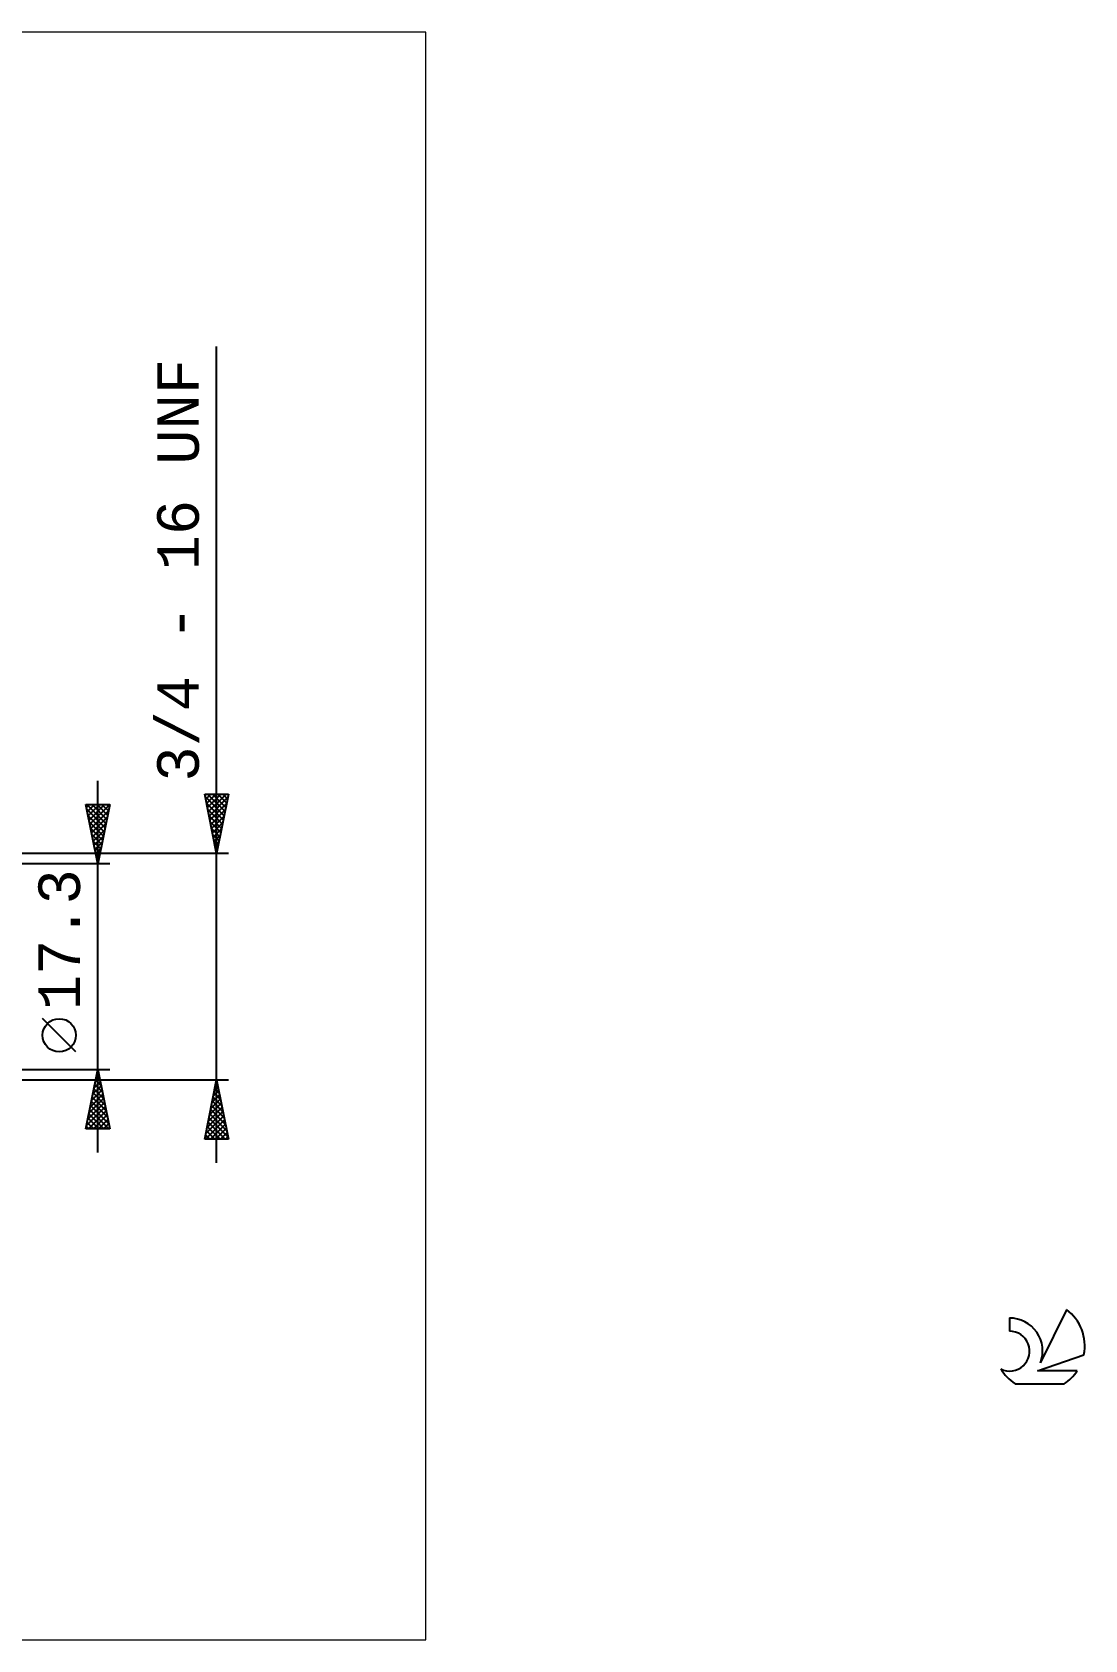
# Model space of a CAD drawing. Header units: millimetres. Extents: x -108 to 139, y -57 to 79.
# Drawn here: x 50.5 to 139.1, y -56.7 to 78.7 of the extents above; entities that cross this region are included whole.
import ezdxf
from ezdxf.enums import TextEntityAlignment as Align

# ---------------------------------------------------------------- set-up
doc = ezdxf.new("R2010")
doc.units = ezdxf.units.MM
doc.header["$LTSCALE"] = 8
for name, color, linetype in [('2', 7, 'CONTINUOUS'), ('INFTOTAL', 9, 'CONTINUOUS'), ('SK6', 5, 'CONTINUOUS')]:
    doc.layers.add(name, color=color, linetype=linetype)
doc.styles.get("Standard").update_dxf_attribs({"font": 'Monospac821 BT'})

msp = doc.modelspace()

# ---------------------------------------------------------------- linework, layer by layer
at = {"layer": '2', "color": 7, "linetype": 'CONTINUOUS', "lineweight": 25}
for p, q in [((66, -16.53), (66, 52.22)), ((56, -15.65), (56, 15.65)), ((56, 8.65), (55, 13.65)), ((55, 13.65), (57, 13.65)), ((55.05, 13.4), (55.3, 13.65)), ((55.08, 13.65), (56.68, 12.05)), ((55.12, 13.05), (55.72, 13.65)), ((55.19, 12.69), (56.15, 13.65)), ((55.26, 12.34), (56.57, 13.65)), ((55.33, 11.99), (57, 13.65)), ((55.51, 13.65), (56.75, 12.4)), ((55.93, 13.65), (56.82, 12.76)), ((57, 13.65), (56, 8.65)), ((56.35, 13.65), (56.89, 13.11)), ((56.78, 13.65), (56.96, 13.46)), ((66, 9.52), (65, 14.52)), ((65, 14.52), (67, 14.52)), ((65.02, 14.45), (65.09, 14.52)), ((65.05, 14.29), (66.64, 12.7)), ((65.09, 14.1), (65.52, 14.52)), ((65.15, 13.76), (66.56, 12.35)), ((65.16, 13.74), (65.94, 14.52)), ((65.23, 13.39), (66.36, 14.52)), ((65.24, 14.52), (66.71, 13.06)), ((65.3, 13.03), (66.79, 14.52)), ((65.37, 12.68), (66.95, 14.26)), ((65.44, 12.33), (66.84, 13.73)), ((65.66, 14.52), (66.78, 13.41)), ((67, 14.52), (66, 9.52)), ((66.09, 14.52), (66.85, 13.76)), ((66.51, 14.52), (66.92, 14.12)), ((66.93, 14.52), (66.99, 14.47)), ((55.09, 13.22), (56.61, 11.7)), ((55.19, 12.69), (56.54, 11.34)), ((55.4, 11.63), (56.89, 13.12)), ((55.47, 11.28), (56.79, 12.59)), ((65.26, 13.23), (66.49, 11.99)), ((65.37, 12.7), (66.42, 11.64)), ((65.51, 11.97), (66.73, 13.2)), ((65.58, 11.62), (66.63, 12.67)), ((55.3, 12.16), (56.47, 10.99)), ((55.4, 11.63), (56.4, 10.64)), ((55.51, 11.1), (56.33, 10.28)), ((55.55, 10.92), (56.68, 12.06)), ((55.62, 10.57), (56.58, 11.53)), ((55.69, 10.22), (56.47, 11)), ((65.47, 12.17), (66.35, 11.29)), ((65.58, 11.64), (66.28, 10.93)), ((65.65, 11.27), (66.52, 12.14)), ((65.68, 11.11), (66.21, 10.58)), ((65.72, 10.91), (66.42, 11.61)), ((65.79, 10.56), (66.31, 11.08)), ((67, 9.52), (40.03, 9.52)), ((55.62, 10.57), (56.26, 9.93)), ((55.72, 10.04), (56.19, 9.58)), ((55.76, 9.86), (56.36, 10.47)), ((55.83, 9.51), (56.26, 9.94)), ((55.83, 9.51), (56.11, 9.22)), ((65.79, 10.58), (66.14, 10.23)), ((65.86, 10.21), (66.2, 10.55)), ((65.9, 10.05), (66.07, 9.87)), ((65.93, 9.85), (66.1, 10.02)), ((57, 8.65), (44, 8.65)), ((55.9, 9.16), (56.15, 9.41)), ((55.93, 8.98), (56.04, 8.87)), ((55.97, 8.8), (56.05, 8.88)), ((54.15, -7.17), (51.35, -4.37)), ((44, -8.65), (57, -8.65)), ((55, -13.65), (56, -8.65)), ((55.8, -9.66), (56.14, -9.33)), ((55.89, -9.22), (56.17, -9.5)), ((55.9, -9.13), (56.06, -8.97)), ((55.96, -8.86), (56.06, -8.97)), ((56, -8.65), (57, -13.65)), ((40.03, -9.53), (67, -9.53)), ((55.37, -11.79), (56.42, -10.74)), ((55.48, -11.26), (56.35, -10.39)), ((55.59, -10.72), (56.28, -10.03)), ((55.6, -10.63), (56.59, -11.62)), ((55.67, -10.28), (56.49, -11.09)), ((55.69, -10.19), (56.21, -9.68)), ((55.75, -9.92), (56.38, -10.56)), ((55.82, -9.57), (56.28, -10.03)), ((65, -14.53), (66, -9.53)), ((65.62, -11.4), (66.25, -10.78)), ((65.73, -10.87), (66.18, -10.42)), ((65.78, -10.63), (66.33, -11.18)), ((65.84, -10.34), (66.11, -10.07)), ((65.85, -10.27), (66.22, -10.65)), ((65.92, -9.92), (66.12, -10.12)), ((65.94, -9.81), (66.04, -9.72)), ((65.99, -9.56), (66.01, -9.58)), ((66, -9.53), (67, -14.53)), ((55.05, -13.38), (56.63, -11.8)), ((55.16, -12.85), (56.56, -11.45)), ((55.21, -13.65), (56.7, -12.15)), ((55.27, -12.32), (56.49, -11.09)), ((55.32, -12.05), (56.92, -13.65)), ((55.39, -11.69), (56.91, -13.21)), ((55.46, -11.34), (56.81, -12.68)), ((55.53, -10.99), (56.7, -12.15)), ((65.31, -13), (66.46, -11.84)), ((65.41, -12.47), (66.39, -11.49)), ((65.5, -12.04), (66.75, -13.3)), ((65.52, -11.94), (66.32, -11.13)), ((65.57, -11.69), (66.65, -12.77)), ((65.64, -11.33), (66.54, -12.24)), ((65.71, -10.98), (66.44, -11.71)), ((55.04, -13.46), (55.23, -13.65)), ((55.11, -13.11), (55.65, -13.65)), ((55.18, -12.75), (56.08, -13.65)), ((55.25, -12.4), (56.5, -13.65)), ((55.63, -13.65), (56.77, -12.51)), ((56.05, -13.65), (56.84, -12.86)), ((56.48, -13.65), (56.91, -13.22)), ((65.05, -14.53), (66.67, -12.9)), ((65.09, -14.06), (66.6, -12.55)), ((65.2, -13.53), (66.53, -12.19)), ((65.21, -13.45), (66.29, -14.53)), ((65.28, -13.1), (66.71, -14.53)), ((65.36, -12.75), (66.97, -14.36)), ((65.43, -12.39), (66.86, -13.83)), ((65.47, -14.53), (66.75, -13.25)), ((57, -13.65), (55, -13.65)), ((56.9, -13.65), (56.98, -13.57)), ((65, -14.51), (65.01, -14.53)), ((67, -14.53), (65, -14.53)), ((65.07, -14.16), (65.44, -14.53)), ((65.14, -13.81), (65.86, -14.53)), ((65.9, -14.53), (66.82, -13.61)), ((66.32, -14.53), (66.89, -13.96)), ((66.75, -14.53), (66.96, -14.31))]:
    msp.add_line(p, q, dxfattribs=at)
msp.add_circle((52.75, -5.78), 1.4, dxfattribs=at)
at = {"layer": 'INFTOTAL', "color": 9, "linetype": 'CONTINUOUS', "lineweight": 18}
for p, q in [((83.6, 78.68), (-107.8, 78.68)), ((83.6, -56.68), (83.6, 78.68)), ((-107.8, -56.68), (83.6, -56.68))]:
    msp.add_line(p, q, dxfattribs=at)
at = {"layer": 'SK6', "color": 5, "linetype": 'CONTINUOUS', "lineweight": 25}
for p, q in [((132.74, -29.58), (132.74, -30.69)), ((137.53, -28.88), (135.34, -33.34)), ((135.08, -34.04), (139, -32.68)), ((133.2, -35.12), (137.34, -35.12)), ((138.44, -34.04), (135.08, -34.04))]:
    msp.add_line(p, q, dxfattribs=at)
for centre, radius, start, end in [((132.76, -32.35), 2.76, 338.9379, 90.4446), ((135.27, -31.93), 3.8, 348.7239, 53.4691), ((132.75, -32.37), 1.68, 243.4215, 90.3602), ((135.27, -31.93), 3.8, 210.5484, 236.978), ((135.27, -31.93), 3.8, 303.022, 326.3732)]:
    msp.add_arc(centre, radius, start, end, dxfattribs=at)

# ---------------------------------------------------------------- texts
at = {"layer": '2', "color": 7, "linetype": 'CONTINUOUS', "lineweight": 25}
for s, p in [('3/4 - 16 UNF', (64.5, 33.37)), ('17.3', (54.5, 2.27))]:
    msp.add_text(s, height=3.5, rotation=90, dxfattribs=at).set_placement(p, align=Align.CENTER)

doc.saveas('drawing.dxf')
